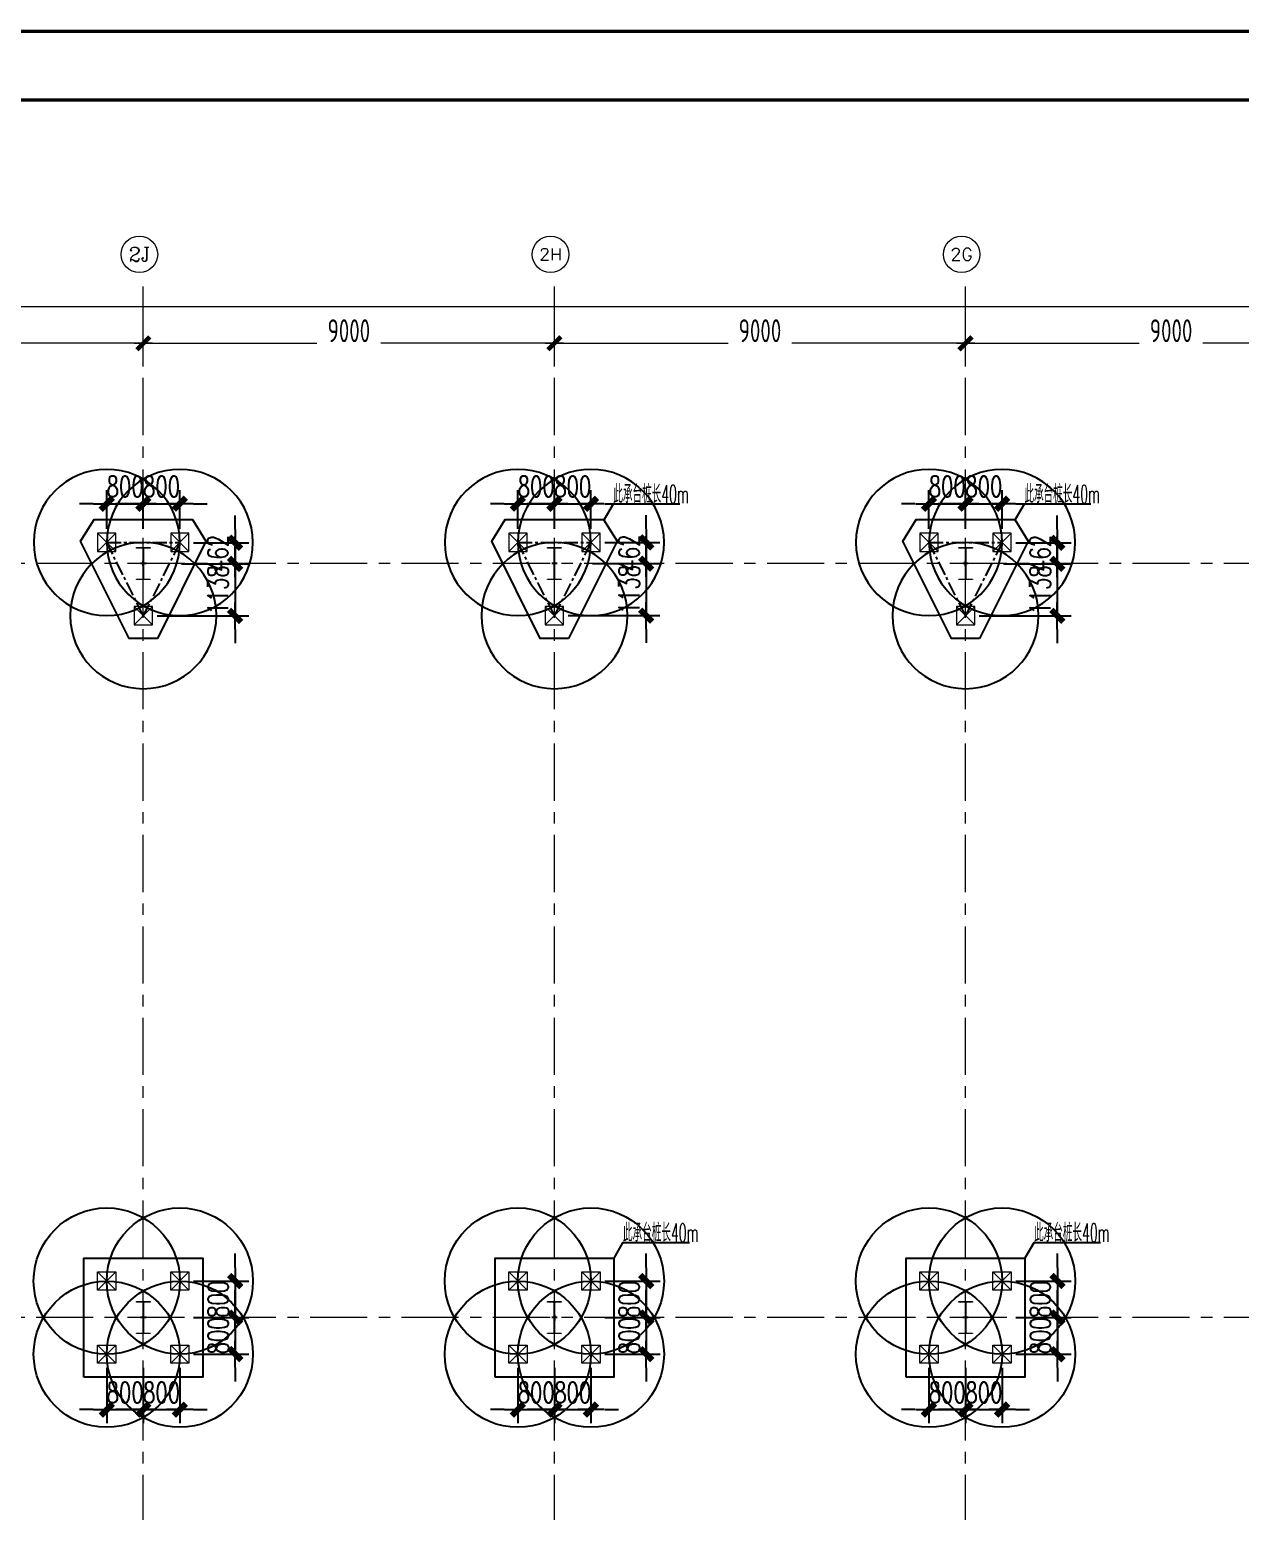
# Model space of a CAD drawing. Extents: x -1201378 to 2367219, y -619313 to 244905.
# Drawn here: x -758247 to -731741, y -2338 to 30085 of the extents above; entities that cross this region are included whole.
import ezdxf
from ezdxf.enums import TextEntityAlignment as Align

# ---------------------------------------------------------------- set-up
doc = ezdxf.new("R2010")
doc.units = 0
doc.header["$LTSCALE"] = 1000
doc.linetypes.add('CENTER', pattern=[2, 1.25, -0.25, 0.25, -0.25])
doc.layers.get('0').update_dxf_attribs({"linetype": 'CONTINUOUS'})
doc.layers.get('Defpoints').update_dxf_attribs({"linetype": 'CONTINUOUS'})
for name, color, linetype in [('0-cxFrame', 155, 'CONTINUOUS'), ('S-BG', 131, 'CONTINUOUS'), ('S-DIMZ', 115, 'CONTINUOUS'), ('S-DOTE1', 140, 'CENTER'), ('S-HATCH1-W', 252, 'CONTINUOUS')]:
    doc.layers.add(name, color=color, linetype=linetype)
for name, color, linetype, lineweight in [('0-cxText', 131, 'CONTINUOUS', 25), ('S-axis', 111, 'CONTINUOUS', 0), ('S-col', 2, 'CONTINUOUS', 0), ('S-dote', 5, 'CENTER', 0), ('S-zhuang', 1, 'CONTINUOUS', 0)]:
    doc.layers.add(name, color=color, linetype=linetype, lineweight=lineweight)
doc.styles.add('_TCH_AXIS', font='COMPLEX', dxfattribs={"bigfont": 'GBCBIG'})
doc.styles.add('cx_tuming', font='simhei.ttf')
doc.styles.add('cx_tuqian1', font='')
doc.styles.add('SS1', font='tj-romans1.shx', dxfattribs={"width": 0.7, "bigfont": 'tj-hztxt1.shx'})
doc.styles.add('TSSD_Dimension', font='tssdeng.shx', dxfattribs={"width": 0.7, "bigfont": 'hztxt.shx'})
doc.styles.add('黑体', font='simhei.ttf', dxfattribs={"width": 0.8})
doc.styles.get('cx_tuqian1').set_extended_font_data('SimSun')
doc.dimstyles.new('S-150-ARCHI', dxfattribs={"dimscale": 150, "dimtxt": 3, "dimasz": 2, "dimexe": 2, "dimexo": 2, "dimgap": 1, "dimtad": 1, "dimdec": 0, "dimzin": 0, "dimdsep": 46, "dimtxsty": 'SS1', "dimblk1": 'TT', "dimblk2": 'TT', "dimsah": 1, "dimcen": 1, "dimclrd": 256, "dimclre": 256, "dimclrt": 256, "dimadec": 0, "dimazin": 0, "dimtfac": 1, "dimtdec": 0, "dimtix": 1, "dimtmove": 2, "dimatfit": 0, "dimldrblk": 'TT', "dimfxl": 2, "dimtolj": 1, "dimtzin": 0, "dimarcsym": 0})
doc.dimstyles.new('TSSD_200_200', dxfattribs={"dimtxt": 500, "dimasz": 200, "dimexe": 200, "dimexo": 500, "dimgap": 200, "dimtad": 1, "dimdec": 0, "dimzin": 0, "dimdsep": 46, "dimtxsty": 'TSSD_Dimension', "dimblk": 'ARCHTICK', "dimcen": 0, "dimdle": 200, "dimclrt": 7, "dimadec": 0, "dimazin": 0, "dimtfac": 1, "dimtdec": 0, "dimtix": 1, "dimtmove": 2, "dimatfit": 3, "dimfxl": 1, "dimtolj": 1, "dimtzin": 0, "dimarcsym": 0})

# ---------------------------------------------------------------- blocks, each defined once
blk = doc.blocks.new('_ArchTick')
at = {"color": 0, "linetype": 'ByBlock', "const_width": 0.5}
blk.add_lwpolyline([(-0.71, -0.71), (0.71, 0.71)], dxfattribs=at)
blk = doc.blocks.new('*D102')
at = {"layer": 'Defpoints', "color": 0, "transparency": 16777216}
for p in [(-155758, -176778), (-164758, -177738), (-155758, -177738)]:
    blk.add_point(p, dxfattribs=at)
at = {"layer": 'S-axis', "color": 0, "lineweight": -2, "transparency": 16777216}
for p, q in [((-164758, -177238), (-164758, -176578)), ((-155758, -177238), (-155758, -176578)), ((-164958, -176778), (-160957, -176778)), ((-155558, -176778), (-159560, -176778))]:
    blk.add_line(p, q, dxfattribs=at)
at = {"layer": 'S-axis', "color": 0, "lineweight": -2, "transparency": 16777216, "xscale": 200, "yscale": 200, "zscale": 200, "rotation": 180}
blk.add_blockref('_ArchTick', (-164758, -176778), dxfattribs=at)
at = {"layer": 'S-axis', "color": 0, "lineweight": -2, "transparency": 16777216, "xscale": 200, "yscale": 200, "zscale": 200}
blk.add_blockref('_ArchTick', (-155758, -176778), dxfattribs=at)
at = {"layer": 'S-axis', "color": 7, "transparency": 16777216, "insert": (-160258, -176503), "char_height": 500, "attachment_point": 5, "style": 'TSSD_Dimension'}
blk.add_mtext('\\A1;9000', dxfattribs=at)
blk = doc.blocks.new('*D103')
at = {"layer": 'Defpoints', "color": 0, "transparency": 16777216}
for p in [(-146758, -176778), (-155758, -177738), (-146758, -177738)]:
    blk.add_point(p, dxfattribs=at)
at = {"layer": 'S-axis', "color": 0, "lineweight": -2, "transparency": 16777216}
for p, q in [((-155758, -177238), (-155758, -176578)), ((-146758, -177238), (-146758, -176578)), ((-155958, -176778), (-151957, -176778)), ((-146558, -176778), (-150560, -176778))]:
    blk.add_line(p, q, dxfattribs=at)
at = {"layer": 'S-axis', "color": 0, "lineweight": -2, "transparency": 16777216, "xscale": 200, "yscale": 200, "zscale": 200, "rotation": 180}
blk.add_blockref('_ArchTick', (-155758, -176778), dxfattribs=at)
at = {"layer": 'S-axis', "color": 0, "lineweight": -2, "transparency": 16777216, "xscale": 200, "yscale": 200, "zscale": 200}
blk.add_blockref('_ArchTick', (-146758, -176778), dxfattribs=at)
at = {"layer": 'S-axis', "color": 7, "transparency": 16777216, "insert": (-151258, -176503), "char_height": 500, "attachment_point": 5, "style": 'TSSD_Dimension'}
blk.add_mtext('\\A1;9000', dxfattribs=at)
blk = doc.blocks.new('*D104')
at = {"layer": 'Defpoints', "color": 0, "transparency": 16777216}
for p in [(-137758, -176778), (-146758, -177738), (-137758, -177738)]:
    blk.add_point(p, dxfattribs=at)
at = {"layer": 'S-axis', "color": 0, "lineweight": -2, "transparency": 16777216}
for p, q in [((-146758, -177238), (-146758, -176578)), ((-137758, -177238), (-137758, -176578)), ((-146958, -176778), (-142957, -176778)), ((-137558, -176778), (-141560, -176778))]:
    blk.add_line(p, q, dxfattribs=at)
at = {"layer": 'S-axis', "color": 0, "lineweight": -2, "transparency": 16777216, "xscale": 200, "yscale": 200, "zscale": 200, "rotation": 180}
blk.add_blockref('_ArchTick', (-146758, -176778), dxfattribs=at)
at = {"layer": 'S-axis', "color": 0, "lineweight": -2, "transparency": 16777216, "xscale": 200, "yscale": 200, "zscale": 200}
blk.add_blockref('_ArchTick', (-137758, -176778), dxfattribs=at)
at = {"layer": 'S-axis', "color": 7, "transparency": 16777216, "insert": (-142258, -176503), "char_height": 500, "attachment_point": 5, "style": 'TSSD_Dimension'}
blk.add_mtext('\\A1;9000', dxfattribs=at)
blk = doc.blocks.new('*D105')
at = {"layer": 'Defpoints', "color": 0, "transparency": 16777216}
for p in [(-128758, -176778), (-137758, -177738), (-128758, -177738)]:
    blk.add_point(p, dxfattribs=at)
at = {"layer": 'S-axis', "color": 0, "lineweight": -2, "transparency": 16777216}
for p, q in [((-137758, -177238), (-137758, -176578)), ((-128758, -177238), (-128758, -176578)), ((-137958, -176778), (-133957, -176778)), ((-128558, -176778), (-132560, -176778))]:
    blk.add_line(p, q, dxfattribs=at)
at = {"layer": 'S-axis', "color": 0, "lineweight": -2, "transparency": 16777216, "xscale": 200, "yscale": 200, "zscale": 200, "rotation": 180}
blk.add_blockref('_ArchTick', (-137758, -176778), dxfattribs=at)
at = {"layer": 'S-axis', "color": 0, "lineweight": -2, "transparency": 16777216, "xscale": 200, "yscale": 200, "zscale": 200}
blk.add_blockref('_ArchTick', (-128758, -176778), dxfattribs=at)
at = {"layer": 'S-axis', "color": 7, "transparency": 16777216, "insert": (-133258, -176503), "char_height": 500, "attachment_point": 5, "style": 'TSSD_Dimension'}
blk.add_mtext('\\A1;9000', dxfattribs=at)
blk = doc.blocks.new('*D112')
at = {"layer": 'Defpoints', "color": 0, "transparency": 16777216}
for p in [(-82958, -175978), (-240958, -177638), (-82958, -177638)]:
    blk.add_point(p, dxfattribs=at)
at = {"layer": 'S-axis', "color": 0, "lineweight": -2, "transparency": 16777216}
for p, q in [((-241158, -175978), (-162899, -175978)), ((-240958, -177138), (-240958, -175778)), ((-82758, -175978), (-161018, -175978)), ((-82958, -177138), (-82958, -175778))]:
    blk.add_line(p, q, dxfattribs=at)
at = {"layer": 'S-axis', "color": 0, "lineweight": -2, "transparency": 16777216, "xscale": 200, "yscale": 200, "zscale": 200, "rotation": 180}
blk.add_blockref('_ArchTick', (-240958, -175978), dxfattribs=at)
at = {"layer": 'S-axis', "color": 0, "lineweight": -2, "transparency": 16777216, "xscale": 200, "yscale": 200, "zscale": 200}
blk.add_blockref('_ArchTick', (-82958, -175978), dxfattribs=at)
at = {"layer": 'S-axis', "color": 7, "transparency": 16777216, "insert": (-161958, -175703), "char_height": 500, "attachment_point": 5, "style": 'TSSD_Dimension'}
blk.add_mtext('\\A1;158000', dxfattribs=at)
blk = doc.blocks.new('nt66')
at = {"layer": 'S-col'}
blk.add_lwpolyline([(-195790, 766820), (-195490, 766820), (-195490, 766808), (-195636, 766808), (-195636, 766132), (-195490, 766132), (-195490, 766120), (-195790, 766120), (-195790, 766132), (-195644, 766132), (-195644, 766808), (-195790, 766808)], close=True, dxfattribs=at)
blk = doc.blocks.new('33333')
for p in [(-5214, -43900), (3786, -43900), (12786, -43900), (-5214, -60400), (3786, -60400), (12786, -60400)]:
    blk.add_blockref('nt66', p)
blk = doc.blocks.new('S-ZHUANG-400')
at = {"layer": 'S-zhuang'}
for p, q in [((200, -200), (-200, 200)), ((-200, -200), (200, 200))]:
    blk.add_line(p, q, dxfattribs=at)
blk.add_lwpolyline([(-200, 200), (200, 200), (200, -200), (-200, -200)], close=True, dxfattribs=at)
blk = doc.blocks.new('CT4')
at = {"layer": 'Defpoints'}
for centre in [(-100831, -168442), (-99231, -168442), (-100831, -170042), (-99231, -170042)]:
    blk.add_circle(centre, 1600, dxfattribs=at)
at = {"layer": 'S-DOTE1', "ltscale": 0.25}
for p, q in [((-99971, -169242), (-100091, -169242)), ((-100031, -169182), (-100031, -169302))]:
    blk.add_line(p, q, dxfattribs=at)
at = {"layer": 'S-HATCH1-W'}
blk.add_lwpolyline([(-101331, -170542), (-101331, -167942), (-98731, -167942), (-98731, -170542)], close=True, dxfattribs=at)
at = {"layer": 'S-zhuang', "rotation": 90.00000000000001}
for p in [(-100831, -168442), (-99231, -168442), (-100831, -170042), (-99231, -170042)]:
    blk.add_blockref('S-ZHUANG-400', p, dxfattribs=at)
blk = doc.blocks.new('CT3')
at = {"layer": 'Defpoints'}
for centre in [(-101758, -256416), (-102558, -258016), (-100958, -258016)]:
    blk.add_circle(centre, 1600, dxfattribs=at)
at = {"layer": 'S-DOTE1', "ltscale": 0.25}
for p, q in [((-101698, -257554), (-101818, -257554)), ((-101758, -257494), (-101758, -257614))]:
    blk.add_line(p, q, dxfattribs=at)
at = {"layer": 'S-DOTE1', "linetype": 'CENTER', "ltscale": 0.25}
blk.add_lwpolyline([(-100958, -258016), (-101758, -256416), (-102558, -258016)], close=True, dxfattribs=at)
at = {"layer": 'S-HATCH1-W'}
blk.add_lwpolyline([(-101449, -255916), (-102067, -255916), (-103130, -258042), (-102837, -258516), (-100680, -258516), (-100387, -258042)], close=True, dxfattribs=at)
at = {"layer": 'S-zhuang', "rotation": 90.00000000000001}
for p in [(-101758, -256416), (-102558, -258016), (-100958, -258016)]:
    blk.add_blockref('S-ZHUANG-400', p, dxfattribs=at)
blk = doc.blocks.new('TK22.A0 L(Dragon)')
at = {"layer": '0-cxFrame', "color": 7, "const_width": 0.5}
blk.add_lwpolyline([(0, 0), (-1486, 0), (-1486, 841), (0, 841)], close=True, dxfattribs=at)
at = {"layer": '0-cxFrame', "const_width": 0.5}
blk.add_lwpolyline([(-80, 10), (-1466, 10), (-1466, 831), (-80, 831)], close=True, dxfattribs=at)
at = {"style": '黑体', "flags": 4}
blk.add_attdef('图幅', text='', height=3.3, dxfattribs=at).set_placement((-40, 3), align=Align.RIGHT)
at = {"layer": '0-cxText', "flags": 4}
for tag, height, style, p in [('建设单位', 3.5, 'cx_tuming', (-45, 240)), ('项目名称', 3.5, 'cx_tuming', (-45, 210)), ('子项名称', 3.5, 'cx_tuming', (-45, 180)), ('工程编号', 3.3, 'cx_tuqian1', (-35, 165)), ('图名1', 3.5, 'cx_tuming', (-45, 87)), ('图名2', 3.5, 'cx_tuming', (-45, 79)), ('图名3', 3.5, 'cx_tuming', (-45, 71)), ('出图日期', 3.3, 'cx_tuqian1', (-39, 60)), ('专业', 3.3, 'cx_tuqian1', (-55, 52)), ('图号', 3.3, 'cx_tuqian1', (-55, 44)), ('版次', 3.3, 'cx_tuqian1', (-20, 44))]:
    blk.add_attdef(tag, text='', height=height, dxfattribs=dict(at, style=style)).set_placement(p, align=Align.MIDDLE)
at = {"layer": 'Defpoints', "color": 6, "flags": 4}
for tag, height, style, p in [('tufu', 3.3, '黑体', (-12, 12)), ('dwfname', 4, 'cx_tuqian1', (-80, 3))]:
    blk.add_attdef(tag, text='', height=height, dxfattribs=dict(at, style=style)).set_placement(p, align=Align.RIGHT)
blk = doc.blocks.new('TT')
blk.add_line((-0.97, 0), (0.97, 0))
at = {"const_width": 0.45}
blk.add_lwpolyline([(-0.44, -0.44), (0.44, 0.44)], dxfattribs=at)
blk = doc.blocks.new('*D217')
at = {"layer": 'Defpoints', "color": 0, "transparency": 16777216}
for p in [(-756558, 1102), (-755758, 1102), (-755758, -111)]:
    blk.add_point(p, dxfattribs=at)
at = {"layer": 'S-DIMZ', "lineweight": -2, "transparency": 16777216}
for p, q in [((-756558, 802), (-756558, -411)), ((-755758, 802), (-755758, -411)), ((-756858, -111), (-757158, -111)), ((-756558, -111), (-755758, -111)), ((-755458, -111), (-755158, -111))]:
    blk.add_line(p, q, dxfattribs=at)
at = {"layer": 'S-DIMZ', "lineweight": -2, "transparency": 16777216, "xscale": 300, "yscale": 300, "zscale": 300}
blk.add_blockref('TT', (-756558, -111), dxfattribs=at)
at = {"layer": 'S-DIMZ', "lineweight": -2, "transparency": 16777216, "xscale": 300, "yscale": 300, "zscale": 300, "rotation": 180}
blk.add_blockref('TT', (-755758, -111), dxfattribs=at)
at = {"layer": 'S-DIMZ', "transparency": 16777216, "insert": (-756158, 264), "char_height": 450, "attachment_point": 5, "style": 'SS1'}
blk.add_mtext('\\A1;800', dxfattribs=at)
blk = doc.blocks.new('*D218')
at = {"layer": 'Defpoints', "color": 0, "transparency": 16777216}
for p in [(-755758, 1102), (-754958, 1102), (-754958, -111)]:
    blk.add_point(p, dxfattribs=at)
at = {"layer": 'S-DIMZ', "lineweight": -2, "transparency": 16777216}
for p, q in [((-755758, 802), (-755758, -411)), ((-754958, 802), (-754958, -411)), ((-756058, -111), (-756358, -111)), ((-755758, -111), (-754958, -111)), ((-754658, -111), (-754358, -111))]:
    blk.add_line(p, q, dxfattribs=at)
at = {"layer": 'S-DIMZ', "lineweight": -2, "transparency": 16777216, "xscale": 300, "yscale": 300, "zscale": 300}
blk.add_blockref('TT', (-755758, -111), dxfattribs=at)
at = {"layer": 'S-DIMZ', "lineweight": -2, "transparency": 16777216, "xscale": 300, "yscale": 300, "zscale": 300, "rotation": 180}
blk.add_blockref('TT', (-754958, -111), dxfattribs=at)
at = {"layer": 'S-DIMZ', "transparency": 16777216, "insert": (-755358, 264), "char_height": 450, "attachment_point": 5, "style": 'SS1'}
blk.add_mtext('\\A1;800', dxfattribs=at)
blk = doc.blocks.new('*D219')
at = {"layer": 'Defpoints', "color": 0, "transparency": 16777216}
for p in [(-754958, 2702), (-754958, 1902), (-753746, 1902)]:
    blk.add_point(p, dxfattribs=at)
at = {"layer": 'S-DIMZ', "lineweight": -2, "transparency": 16777216}
for p, q in [((-753746, 3002), (-753746, 3302)), ((-754658, 2702), (-753446, 2702)), ((-753746, 2702), (-753746, 1902)), ((-754658, 1902), (-753446, 1902)), ((-753746, 1602), (-753746, 1302))]:
    blk.add_line(p, q, dxfattribs=at)
at = {"layer": 'S-DIMZ', "lineweight": -2, "transparency": 16777216, "xscale": 300, "yscale": 300, "zscale": 300}
for p, rotation in [((-753746, 2702), 270), ((-753746, 1902), 90)]:
    blk.add_blockref('TT', p, dxfattribs=dict(at, rotation=rotation))
at = {"layer": 'S-DIMZ', "transparency": 16777216, "insert": (-754121, 2302), "char_height": 450, "attachment_point": 5, "rotation": 90, "style": 'SS1'}
blk.add_mtext('\\A1;800', dxfattribs=at)
blk = doc.blocks.new('*D220')
at = {"layer": 'Defpoints', "color": 0, "transparency": 16777216}
for p in [(-754958, 1902), (-754958, 1102), (-753746, 1102)]:
    blk.add_point(p, dxfattribs=at)
at = {"layer": 'S-DIMZ', "lineweight": -2, "transparency": 16777216}
for p, q in [((-753746, 2202), (-753746, 2502)), ((-754658, 1902), (-753446, 1902)), ((-753746, 1902), (-753746, 1102)), ((-754658, 1102), (-753446, 1102)), ((-753746, 802), (-753746, 502))]:
    blk.add_line(p, q, dxfattribs=at)
at = {"layer": 'S-DIMZ', "lineweight": -2, "transparency": 16777216, "xscale": 300, "yscale": 300, "zscale": 300}
for p, rotation in [((-753746, 1902), 270), ((-753746, 1102), 90)]:
    blk.add_blockref('TT', p, dxfattribs=dict(at, rotation=rotation))
at = {"layer": 'S-DIMZ', "transparency": 16777216, "insert": (-754121, 1502), "char_height": 450, "attachment_point": 5, "rotation": 90, "style": 'SS1'}
blk.add_mtext('\\A1;800', dxfattribs=at)
blk = doc.blocks.new('*D236')
at = {"layer": 'Defpoints', "color": 0, "transparency": 16777216}
for p in [(-755758, 19711), (-756558, 18864), (-755758, 18864)]:
    blk.add_point(p, dxfattribs=at)
at = {"layer": 'S-DIMZ', "lineweight": -2, "transparency": 16777216}
for p, q in [((-756558, 19164), (-756558, 20011)), ((-755758, 19164), (-755758, 20011)), ((-756858, 19711), (-757158, 19711)), ((-756558, 19711), (-755758, 19711)), ((-755458, 19711), (-755158, 19711))]:
    blk.add_line(p, q, dxfattribs=at)
at = {"layer": 'S-DIMZ', "lineweight": -2, "transparency": 16777216, "xscale": 300, "yscale": 300, "zscale": 300}
blk.add_blockref('TT', (-756558, 19711), dxfattribs=at)
at = {"layer": 'S-DIMZ', "lineweight": -2, "transparency": 16777216, "xscale": 300, "yscale": 300, "zscale": 300, "rotation": 180}
blk.add_blockref('TT', (-755758, 19711), dxfattribs=at)
at = {"layer": 'S-DIMZ', "transparency": 16777216, "insert": (-756158, 20086), "char_height": 450, "attachment_point": 5, "style": 'SS1'}
blk.add_mtext('\\A1;800', dxfattribs=at)
blk = doc.blocks.new('*D233')
at = {"layer": 'Defpoints', "color": 0, "transparency": 16777216}
for p in [(-754958, 19711), (-755758, 18864), (-754958, 18864)]:
    blk.add_point(p, dxfattribs=at)
at = {"layer": 'S-DIMZ', "lineweight": -2, "transparency": 16777216}
for p, q in [((-755758, 19164), (-755758, 20011)), ((-754958, 19164), (-754958, 20011)), ((-756058, 19711), (-756358, 19711)), ((-755758, 19711), (-754958, 19711)), ((-754658, 19711), (-754358, 19711))]:
    blk.add_line(p, q, dxfattribs=at)
at = {"layer": 'S-DIMZ', "lineweight": -2, "transparency": 16777216, "xscale": 300, "yscale": 300, "zscale": 300}
blk.add_blockref('TT', (-755758, 19711), dxfattribs=at)
at = {"layer": 'S-DIMZ', "lineweight": -2, "transparency": 16777216, "xscale": 300, "yscale": 300, "zscale": 300, "rotation": 180}
blk.add_blockref('TT', (-754958, 19711), dxfattribs=at)
at = {"layer": 'S-DIMZ', "transparency": 16777216, "insert": (-755358, 20086), "char_height": 450, "attachment_point": 5, "style": 'SS1'}
blk.add_mtext('\\A1;800', dxfattribs=at)
blk = doc.blocks.new('*D237')
at = {"layer": 'Defpoints', "color": 0, "transparency": 16777216}
for p in [(-747558, 1102), (-746758, 1102), (-746758, -111)]:
    blk.add_point(p, dxfattribs=at)
at = {"layer": 'S-DIMZ', "lineweight": -2, "transparency": 16777216}
for p, q in [((-747558, 802), (-747558, -411)), ((-746758, 802), (-746758, -411)), ((-747858, -111), (-748158, -111)), ((-747558, -111), (-746758, -111)), ((-746458, -111), (-746158, -111))]:
    blk.add_line(p, q, dxfattribs=at)
at = {"layer": 'S-DIMZ', "lineweight": -2, "transparency": 16777216, "xscale": 300, "yscale": 300, "zscale": 300}
blk.add_blockref('TT', (-747558, -111), dxfattribs=at)
at = {"layer": 'S-DIMZ', "lineweight": -2, "transparency": 16777216, "xscale": 300, "yscale": 300, "zscale": 300, "rotation": 180}
blk.add_blockref('TT', (-746758, -111), dxfattribs=at)
at = {"layer": 'S-DIMZ', "transparency": 16777216, "insert": (-747158, 264), "char_height": 450, "attachment_point": 5, "style": 'SS1'}
blk.add_mtext('\\A1;800', dxfattribs=at)
blk = doc.blocks.new('*D238')
at = {"layer": 'Defpoints', "color": 0, "transparency": 16777216}
for p in [(-746758, 1102), (-745958, 1102), (-745958, -111)]:
    blk.add_point(p, dxfattribs=at)
at = {"layer": 'S-DIMZ', "lineweight": -2, "transparency": 16777216}
for p, q in [((-746758, 802), (-746758, -411)), ((-745958, 802), (-745958, -411)), ((-747058, -111), (-747358, -111)), ((-746758, -111), (-745958, -111)), ((-745658, -111), (-745358, -111))]:
    blk.add_line(p, q, dxfattribs=at)
at = {"layer": 'S-DIMZ', "lineweight": -2, "transparency": 16777216, "xscale": 300, "yscale": 300, "zscale": 300}
blk.add_blockref('TT', (-746758, -111), dxfattribs=at)
at = {"layer": 'S-DIMZ', "lineweight": -2, "transparency": 16777216, "xscale": 300, "yscale": 300, "zscale": 300, "rotation": 180}
blk.add_blockref('TT', (-745958, -111), dxfattribs=at)
at = {"layer": 'S-DIMZ', "transparency": 16777216, "insert": (-746358, 264), "char_height": 450, "attachment_point": 5, "style": 'SS1'}
blk.add_mtext('\\A1;800', dxfattribs=at)
blk = doc.blocks.new('*D239')
at = {"layer": 'Defpoints', "color": 0, "transparency": 16777216}
for p in [(-745958, 2702), (-745958, 1902), (-744746, 1902)]:
    blk.add_point(p, dxfattribs=at)
at = {"layer": 'S-DIMZ', "lineweight": -2, "transparency": 16777216}
for p, q in [((-744746, 3002), (-744746, 3302)), ((-745658, 2702), (-744446, 2702)), ((-744746, 2702), (-744746, 1902)), ((-745658, 1902), (-744446, 1902)), ((-744746, 1602), (-744746, 1302))]:
    blk.add_line(p, q, dxfattribs=at)
at = {"layer": 'S-DIMZ', "lineweight": -2, "transparency": 16777216, "xscale": 300, "yscale": 300, "zscale": 300}
for p, rotation in [((-744746, 2702), 270), ((-744746, 1902), 90)]:
    blk.add_blockref('TT', p, dxfattribs=dict(at, rotation=rotation))
at = {"layer": 'S-DIMZ', "transparency": 16777216, "insert": (-745121, 2302), "char_height": 450, "attachment_point": 5, "rotation": 90, "style": 'SS1'}
blk.add_mtext('\\A1;800', dxfattribs=at)
blk = doc.blocks.new('*D240')
at = {"layer": 'Defpoints', "color": 0, "transparency": 16777216}
for p in [(-745958, 1902), (-745958, 1102), (-744746, 1102)]:
    blk.add_point(p, dxfattribs=at)
at = {"layer": 'S-DIMZ', "lineweight": -2, "transparency": 16777216}
for p, q in [((-744746, 2202), (-744746, 2502)), ((-745658, 1902), (-744446, 1902)), ((-744746, 1902), (-744746, 1102)), ((-745658, 1102), (-744446, 1102)), ((-744746, 802), (-744746, 502))]:
    blk.add_line(p, q, dxfattribs=at)
at = {"layer": 'S-DIMZ', "lineweight": -2, "transparency": 16777216, "xscale": 300, "yscale": 300, "zscale": 300}
for p, rotation in [((-744746, 1902), 270), ((-744746, 1102), 90)]:
    blk.add_blockref('TT', p, dxfattribs=dict(at, rotation=rotation))
at = {"layer": 'S-DIMZ', "transparency": 16777216, "insert": (-745121, 1502), "char_height": 450, "attachment_point": 5, "rotation": 90, "style": 'SS1'}
blk.add_mtext('\\A1;800', dxfattribs=at)
blk = doc.blocks.new('*D256')
at = {"layer": 'Defpoints', "color": 0, "transparency": 16777216}
for p in [(-746758, 19711), (-747558, 18864), (-746758, 18864)]:
    blk.add_point(p, dxfattribs=at)
at = {"layer": 'S-DIMZ', "lineweight": -2, "transparency": 16777216}
for p, q in [((-747558, 19164), (-747558, 20011)), ((-746758, 19164), (-746758, 20011)), ((-747858, 19711), (-748158, 19711)), ((-747558, 19711), (-746758, 19711)), ((-746458, 19711), (-746158, 19711))]:
    blk.add_line(p, q, dxfattribs=at)
at = {"layer": 'S-DIMZ', "lineweight": -2, "transparency": 16777216, "xscale": 300, "yscale": 300, "zscale": 300}
blk.add_blockref('TT', (-747558, 19711), dxfattribs=at)
at = {"layer": 'S-DIMZ', "lineweight": -2, "transparency": 16777216, "xscale": 300, "yscale": 300, "zscale": 300, "rotation": 180}
blk.add_blockref('TT', (-746758, 19711), dxfattribs=at)
at = {"layer": 'S-DIMZ', "transparency": 16777216, "insert": (-747158, 20086), "char_height": 450, "attachment_point": 5, "style": 'SS1'}
blk.add_mtext('\\A1;800', dxfattribs=at)
blk = doc.blocks.new('*D253')
at = {"layer": 'Defpoints', "color": 0, "transparency": 16777216}
for p in [(-745958, 19711), (-746758, 18864), (-745958, 18864)]:
    blk.add_point(p, dxfattribs=at)
at = {"layer": 'S-DIMZ', "lineweight": -2, "transparency": 16777216}
for p, q in [((-746758, 19164), (-746758, 20011)), ((-745958, 19164), (-745958, 20011)), ((-747058, 19711), (-747358, 19711)), ((-746758, 19711), (-745958, 19711)), ((-745658, 19711), (-745358, 19711))]:
    blk.add_line(p, q, dxfattribs=at)
at = {"layer": 'S-DIMZ', "lineweight": -2, "transparency": 16777216, "xscale": 300, "yscale": 300, "zscale": 300}
blk.add_blockref('TT', (-746758, 19711), dxfattribs=at)
at = {"layer": 'S-DIMZ', "lineweight": -2, "transparency": 16777216, "xscale": 300, "yscale": 300, "zscale": 300, "rotation": 180}
blk.add_blockref('TT', (-745958, 19711), dxfattribs=at)
at = {"layer": 'S-DIMZ', "transparency": 16777216, "insert": (-746358, 20086), "char_height": 450, "attachment_point": 5, "style": 'SS1'}
blk.add_mtext('\\A1;800', dxfattribs=at)
blk = doc.blocks.new('*D257')
at = {"layer": 'Defpoints', "color": 0, "transparency": 16777216}
for p in [(-738558, 1102), (-737758, 1102), (-737758, -111)]:
    blk.add_point(p, dxfattribs=at)
at = {"layer": 'S-DIMZ', "lineweight": -2, "transparency": 16777216}
for p, q in [((-738558, 802), (-738558, -411)), ((-737758, 802), (-737758, -411)), ((-738858, -111), (-739158, -111)), ((-738558, -111), (-737758, -111)), ((-737458, -111), (-737158, -111))]:
    blk.add_line(p, q, dxfattribs=at)
at = {"layer": 'S-DIMZ', "lineweight": -2, "transparency": 16777216, "xscale": 300, "yscale": 300, "zscale": 300}
blk.add_blockref('TT', (-738558, -111), dxfattribs=at)
at = {"layer": 'S-DIMZ', "lineweight": -2, "transparency": 16777216, "xscale": 300, "yscale": 300, "zscale": 300, "rotation": 180}
blk.add_blockref('TT', (-737758, -111), dxfattribs=at)
at = {"layer": 'S-DIMZ', "transparency": 16777216, "insert": (-738158, 264), "char_height": 450, "attachment_point": 5, "style": 'SS1'}
blk.add_mtext('\\A1;800', dxfattribs=at)
blk = doc.blocks.new('*D258')
at = {"layer": 'Defpoints', "color": 0, "transparency": 16777216}
for p in [(-737758, 1102), (-736958, 1102), (-736958, -111)]:
    blk.add_point(p, dxfattribs=at)
at = {"layer": 'S-DIMZ', "lineweight": -2, "transparency": 16777216}
for p, q in [((-737758, 802), (-737758, -411)), ((-736958, 802), (-736958, -411)), ((-738058, -111), (-738358, -111)), ((-737758, -111), (-736958, -111)), ((-736658, -111), (-736358, -111))]:
    blk.add_line(p, q, dxfattribs=at)
at = {"layer": 'S-DIMZ', "lineweight": -2, "transparency": 16777216, "xscale": 300, "yscale": 300, "zscale": 300}
blk.add_blockref('TT', (-737758, -111), dxfattribs=at)
at = {"layer": 'S-DIMZ', "lineweight": -2, "transparency": 16777216, "xscale": 300, "yscale": 300, "zscale": 300, "rotation": 180}
blk.add_blockref('TT', (-736958, -111), dxfattribs=at)
at = {"layer": 'S-DIMZ', "transparency": 16777216, "insert": (-737358, 264), "char_height": 450, "attachment_point": 5, "style": 'SS1'}
blk.add_mtext('\\A1;800', dxfattribs=at)
blk = doc.blocks.new('*D259')
at = {"layer": 'Defpoints', "color": 0, "transparency": 16777216}
for p in [(-736958, 2702), (-736958, 1902), (-735746, 1902)]:
    blk.add_point(p, dxfattribs=at)
at = {"layer": 'S-DIMZ', "lineweight": -2, "transparency": 16777216}
for p, q in [((-735746, 3002), (-735746, 3302)), ((-736658, 2702), (-735446, 2702)), ((-735746, 2702), (-735746, 1902)), ((-736658, 1902), (-735446, 1902)), ((-735746, 1602), (-735746, 1302))]:
    blk.add_line(p, q, dxfattribs=at)
at = {"layer": 'S-DIMZ', "lineweight": -2, "transparency": 16777216, "xscale": 300, "yscale": 300, "zscale": 300}
for p, rotation in [((-735746, 2702), 270), ((-735746, 1902), 90)]:
    blk.add_blockref('TT', p, dxfattribs=dict(at, rotation=rotation))
at = {"layer": 'S-DIMZ', "transparency": 16777216, "insert": (-736121, 2302), "char_height": 450, "attachment_point": 5, "rotation": 90, "style": 'SS1'}
blk.add_mtext('\\A1;800', dxfattribs=at)
blk = doc.blocks.new('*D260')
at = {"layer": 'Defpoints', "color": 0, "transparency": 16777216}
for p in [(-736958, 1902), (-736958, 1102), (-735746, 1102)]:
    blk.add_point(p, dxfattribs=at)
at = {"layer": 'S-DIMZ', "lineweight": -2, "transparency": 16777216}
for p, q in [((-735746, 2202), (-735746, 2502)), ((-736658, 1902), (-735446, 1902)), ((-735746, 1902), (-735746, 1102)), ((-736658, 1102), (-735446, 1102)), ((-735746, 802), (-735746, 502))]:
    blk.add_line(p, q, dxfattribs=at)
at = {"layer": 'S-DIMZ', "lineweight": -2, "transparency": 16777216, "xscale": 300, "yscale": 300, "zscale": 300}
for p, rotation in [((-735746, 1902), 270), ((-735746, 1102), 90)]:
    blk.add_blockref('TT', p, dxfattribs=dict(at, rotation=rotation))
at = {"layer": 'S-DIMZ', "transparency": 16777216, "insert": (-736121, 1502), "char_height": 450, "attachment_point": 5, "rotation": 90, "style": 'SS1'}
blk.add_mtext('\\A1;800', dxfattribs=at)
blk = doc.blocks.new('*D276')
at = {"layer": 'Defpoints', "color": 0, "transparency": 16777216}
for p in [(-737758, 19711), (-738558, 18864), (-737758, 18864)]:
    blk.add_point(p, dxfattribs=at)
at = {"layer": 'S-DIMZ', "lineweight": -2, "transparency": 16777216}
for p, q in [((-738558, 19164), (-738558, 20011)), ((-737758, 19164), (-737758, 20011)), ((-738858, 19711), (-739158, 19711)), ((-738558, 19711), (-737758, 19711)), ((-737458, 19711), (-737158, 19711))]:
    blk.add_line(p, q, dxfattribs=at)
at = {"layer": 'S-DIMZ', "lineweight": -2, "transparency": 16777216, "xscale": 300, "yscale": 300, "zscale": 300}
blk.add_blockref('TT', (-738558, 19711), dxfattribs=at)
at = {"layer": 'S-DIMZ', "lineweight": -2, "transparency": 16777216, "xscale": 300, "yscale": 300, "zscale": 300, "rotation": 180}
blk.add_blockref('TT', (-737758, 19711), dxfattribs=at)
at = {"layer": 'S-DIMZ', "transparency": 16777216, "insert": (-738158, 20086), "char_height": 450, "attachment_point": 5, "style": 'SS1'}
blk.add_mtext('\\A1;800', dxfattribs=at)
blk = doc.blocks.new('*D273')
at = {"layer": 'Defpoints', "color": 0, "transparency": 16777216}
for p in [(-736958, 19711), (-737758, 18864), (-736958, 18864)]:
    blk.add_point(p, dxfattribs=at)
at = {"layer": 'S-DIMZ', "lineweight": -2, "transparency": 16777216}
for p, q in [((-737758, 19164), (-737758, 20011)), ((-736958, 19164), (-736958, 20011)), ((-738058, 19711), (-738358, 19711)), ((-737758, 19711), (-736958, 19711)), ((-736658, 19711), (-736358, 19711))]:
    blk.add_line(p, q, dxfattribs=at)
at = {"layer": 'S-DIMZ', "lineweight": -2, "transparency": 16777216, "xscale": 300, "yscale": 300, "zscale": 300}
blk.add_blockref('TT', (-737758, 19711), dxfattribs=at)
at = {"layer": 'S-DIMZ', "lineweight": -2, "transparency": 16777216, "xscale": 300, "yscale": 300, "zscale": 300, "rotation": 180}
blk.add_blockref('TT', (-736958, 19711), dxfattribs=at)
at = {"layer": 'S-DIMZ', "transparency": 16777216, "insert": (-737358, 20086), "char_height": 450, "attachment_point": 5, "style": 'SS1'}
blk.add_mtext('\\A1;800', dxfattribs=at)
blk = doc.blocks.new('*D1232')
at = {"layer": 'Defpoints', "color": 0, "transparency": 16777216}
for p in [(-754958, 18857), (-755225, 18395), (-753749, 18395)]:
    blk.add_point(p, dxfattribs=at)
at = {"layer": 'S-DIMZ', "lineweight": -2, "transparency": 16777216}
for p, q in [((-753749, 19157), (-753749, 19457)), ((-754658, 18857), (-753449, 18857)), ((-753749, 18857), (-753749, 18395)), ((-754925, 18395), (-753449, 18395)), ((-753749, 18095), (-753749, 17795))]:
    blk.add_line(p, q, dxfattribs=at)
at = {"layer": 'S-DIMZ', "lineweight": -2, "transparency": 16777216, "xscale": 300, "yscale": 300, "zscale": 300}
for p, rotation in [((-753749, 18857), 270), ((-753749, 18395), 90)]:
    blk.add_blockref('TT', p, dxfattribs=dict(at, rotation=rotation))
at = {"layer": 'S-DIMZ', "transparency": 16777216, "insert": (-754124, 18626), "char_height": 450, "attachment_point": 5, "rotation": 90, "style": 'SS1'}
blk.add_mtext('\\A1;462', dxfattribs=at)
blk = doc.blocks.new('*D1233')
at = {"layer": 'Defpoints', "color": 0, "transparency": 16777216}
for p in [(-755225, 18395), (-755758, 17257), (-753749, 17257)]:
    blk.add_point(p, dxfattribs=at)
at = {"layer": 'S-DIMZ', "lineweight": -2, "transparency": 16777216}
for p, q in [((-753749, 18695), (-753749, 18995)), ((-754925, 18395), (-753449, 18395)), ((-753749, 18395), (-753749, 17257)), ((-755458, 17257), (-753449, 17257)), ((-753749, 16957), (-753749, 16657))]:
    blk.add_line(p, q, dxfattribs=at)
at = {"layer": 'S-DIMZ', "lineweight": -2, "transparency": 16777216, "xscale": 300, "yscale": 300, "zscale": 300}
for p, rotation in [((-753749, 18395), 270), ((-753749, 17257), 90)]:
    blk.add_blockref('TT', p, dxfattribs=dict(at, rotation=rotation))
at = {"layer": 'S-DIMZ', "transparency": 16777216, "insert": (-754124, 17826), "char_height": 450, "attachment_point": 5, "rotation": 90, "style": 'SS1'}
blk.add_mtext('\\A1;1138', dxfattribs=at)
blk = doc.blocks.new('*D1234')
at = {"layer": 'Defpoints', "color": 0, "transparency": 16777216}
for p in [(-745958, 18864), (-746225, 18402), (-744749, 18402)]:
    blk.add_point(p, dxfattribs=at)
at = {"layer": 'S-DIMZ', "lineweight": -2, "transparency": 16777216}
for p, q in [((-744749, 19164), (-744749, 19464)), ((-745658, 18864), (-744449, 18864)), ((-744749, 18864), (-744749, 18402)), ((-745925, 18402), (-744449, 18402)), ((-744749, 18102), (-744749, 17802))]:
    blk.add_line(p, q, dxfattribs=at)
at = {"layer": 'S-DIMZ', "lineweight": -2, "transparency": 16777216, "xscale": 300, "yscale": 300, "zscale": 300}
for p, rotation in [((-744749, 18864), 270), ((-744749, 18402), 90)]:
    blk.add_blockref('TT', p, dxfattribs=dict(at, rotation=rotation))
at = {"layer": 'S-DIMZ', "transparency": 16777216, "insert": (-745124, 18633), "char_height": 450, "attachment_point": 5, "rotation": 90, "style": 'SS1'}
blk.add_mtext('\\A1;462', dxfattribs=at)
blk = doc.blocks.new('*D1235')
at = {"layer": 'Defpoints', "color": 0, "transparency": 16777216}
for p in [(-746225, 18402), (-746758, 17264), (-744749, 17264)]:
    blk.add_point(p, dxfattribs=at)
at = {"layer": 'S-DIMZ', "lineweight": -2, "transparency": 16777216}
for p, q in [((-744749, 18702), (-744749, 19002)), ((-745925, 18402), (-744449, 18402)), ((-744749, 18402), (-744749, 17264)), ((-746458, 17264), (-744449, 17264)), ((-744749, 16964), (-744749, 16664))]:
    blk.add_line(p, q, dxfattribs=at)
at = {"layer": 'S-DIMZ', "lineweight": -2, "transparency": 16777216, "xscale": 300, "yscale": 300, "zscale": 300}
for p, rotation in [((-744749, 18402), 270), ((-744749, 17264), 90)]:
    blk.add_blockref('TT', p, dxfattribs=dict(at, rotation=rotation))
at = {"layer": 'S-DIMZ', "transparency": 16777216, "insert": (-745124, 17833), "char_height": 450, "attachment_point": 5, "rotation": 90, "style": 'SS1'}
blk.add_mtext('\\A1;1138', dxfattribs=at)
blk = doc.blocks.new('*D1236')
at = {"layer": 'Defpoints', "color": 0, "transparency": 16777216}
for p in [(-736958, 18857), (-737225, 18395), (-735749, 18395)]:
    blk.add_point(p, dxfattribs=at)
at = {"layer": 'S-DIMZ', "lineweight": -2, "transparency": 16777216}
for p, q in [((-735749, 19157), (-735749, 19457)), ((-736658, 18857), (-735449, 18857)), ((-735749, 18857), (-735749, 18395)), ((-736925, 18395), (-735449, 18395)), ((-735749, 18095), (-735749, 17795))]:
    blk.add_line(p, q, dxfattribs=at)
at = {"layer": 'S-DIMZ', "lineweight": -2, "transparency": 16777216, "xscale": 300, "yscale": 300, "zscale": 300}
for p, rotation in [((-735749, 18857), 270), ((-735749, 18395), 90)]:
    blk.add_blockref('TT', p, dxfattribs=dict(at, rotation=rotation))
at = {"layer": 'S-DIMZ', "transparency": 16777216, "insert": (-736124, 18626), "char_height": 450, "attachment_point": 5, "rotation": 90, "style": 'SS1'}
blk.add_mtext('\\A1;462', dxfattribs=at)
blk = doc.blocks.new('*D1237')
at = {"layer": 'Defpoints', "color": 0, "transparency": 16777216}
for p in [(-737225, 18395), (-737758, 17257), (-735749, 17257)]:
    blk.add_point(p, dxfattribs=at)
at = {"layer": 'S-DIMZ', "lineweight": -2, "transparency": 16777216}
for p, q in [((-735749, 18695), (-735749, 18995)), ((-736925, 18395), (-735449, 18395)), ((-735749, 18395), (-735749, 17257)), ((-737458, 17257), (-735449, 17257)), ((-735749, 16957), (-735749, 16657))]:
    blk.add_line(p, q, dxfattribs=at)
at = {"layer": 'S-DIMZ', "lineweight": -2, "transparency": 16777216, "xscale": 300, "yscale": 300, "zscale": 300}
for p, rotation in [((-735749, 18395), 270), ((-735749, 17257), 90)]:
    blk.add_blockref('TT', p, dxfattribs=dict(at, rotation=rotation))
at = {"layer": 'S-DIMZ', "transparency": 16777216, "insert": (-736124, 17826), "char_height": 450, "attachment_point": 5, "rotation": 90, "style": 'SS1'}
blk.add_mtext('\\A1;1138', dxfattribs=at)
blk = doc.blocks.new('2#轴网')
at = {"layer": 'S-axis'}
for centre in [(-155843.4, -174832), (-146843.4, -174832), (-137843.4, -174832)]:
    blk.add_circle(centre, 400, dxfattribs=at)
at = {"layer": 'S-dote'}
for p, q in [((-155758.5, -270787), (-155758.5, -175298.2)), ((-146758.5, -270787), (-146758.5, -175298.2)), ((-137758.5, -270787), (-137758.5, -175298.2)), ((-74854.3, -181598.2), (-251154.3, -181598.2)), ((-74854.3, -198098.2), (-251154.3, -198098.2))]:
    blk.add_line(p, q, dxfattribs=at)
at = {"layer": 'S-axis', "style": '_TCH_AXIS'}
for s, height, p, p2 in [('2J', 314.07, (-156075.2, -174989.1), (-155611.5, -174989.1)), ('2H', 260.31, (-147091.3, -174962.2), (-146595.5, -174962.2)), ('2G', 270.86, (-138088.4, -174967.5), (-137598.3, -174967.5))]:
    blk.add_text(s, height=height, dxfattribs=at).set_placement(p, p2, align=Align.FIT)
at = {"layer": 'S-axis'}
for base, p1, p2, picture, middle in [((-82958.5, -175978.2), (-240958.5, -177638.2), (-82958.5, -177638.2), '*D112', (-161958.5, -175703.2)), ((-155758.5, -176778.2), (-164758.5, -177738.2), (-155758.5, -177738.2), '*D102', (-160258.5, -176503.2)), ((-146758.5, -176778.2), (-155758.5, -177738.2), (-146758.5, -177738.2), '*D103', (-151258.5, -176503.2)), ((-137758.5, -176778.2), (-146758.5, -177738.2), (-137758.5, -177738.2), '*D104', (-142258.5, -176503.2)), ((-128758.5, -176778.2), (-137758.5, -177738.2), (-128758.5, -177738.2), '*D105', (-133258.5, -176503.2))]:
    dim = blk.add_linear_dim(base=base, p1=p1, p2=p2, angle=0, dimstyle='TSSD_200_200', dxfattribs=at)
    dim.commit()
    dim.dimension.update_dxf_attribs({"geometry": picture, "text_midpoint": middle, "dimtype": 161})

msp = doc.modelspace()

# ---------------------------------------------------------------- linework, layer by layer
at = {"layer": 'S-BG'}
for points in [[(-744015.3, 19700.6), (-745475.4, 19700.6), (-745669.8, 19363.7)], [(-735015.3, 19700.6), (-736475.4, 19700.6), (-736669.8, 19363.7)], [(-743803.9, 3538.7), (-745264.1, 3538.7), (-745458.5, 3201.8)], [(-734803.9, 3538.7), (-736264.1, 3538.7), (-736458.5, 3201.8)]]:
    msp.add_lwpolyline(points, dxfattribs=at)

# ---------------------------------------------------------------- block references
at = {"layer": '0-cxFrame', "xscale": 150, "yscale": 150, "zscale": 150}
msp.add_blockref('TK22.A0 L(Dragon)', (-650573.1, -96102.2), dxfattribs=at)
at = {"layer": 'S-axis'}
msp.add_blockref('2#轴网', (-600000, 200000), dxfattribs=at)
at = {"layer": 'S-col'}
msp.add_blockref('33333', (-554904.3, -704168.2), dxfattribs=at)
at = {"layer": 'S-zhuang', "xscale": -1, "rotation": 180}
for p in [(-654000, -239152.4), (-645000, -239152.4), (-636000, -239152.4)]:
    msp.add_blockref('CT3', p, dxfattribs=at)
at = {"layer": 'S-zhuang'}
for p in [(-655727.3, 171143.8), (-646727.3, 171143.8), (-637727.3, 171143.8)]:
    msp.add_blockref('CT4', p, dxfattribs=at)

# ---------------------------------------------------------------- texts
at = {"layer": 'S-BG', "style": 'SS1', "width": 0.5}
for p in [(-745469.1, 19921), (-736469.1, 19921), (-745257.8, 3759.1), (-736257.8, 3759.1)]:
    msp.add_text('此承台桩长40m', height=400, dxfattribs=at).set_placement(p, align=Align.MIDDLE_LEFT)

# ---------------------------------------------------------------- dimensions: what is measured, and where the dimension line sits
at = {"layer": 'S-DIMZ'}
for base, p1, p2, picture, middle in [((-755758.5, 19711), (-756558.5, 18863.7), (-755758.5, 18863.7), '*D236', (-756158.5, 20086)), ((-754958.5, 19711), (-755758.5, 18863.7), (-754958.5, 18863.7), '*D233', (-755358.5, 20086)), ((-746758.5, 19711), (-747558.5, 18863.7), (-746758.5, 18863.7), '*D256', (-747158.5, 20086)), ((-745958.5, 19711), (-746758.5, 18863.7), (-745958.5, 18863.7), '*D253', (-746358.5, 20086)), ((-737758.5, 19711), (-738558.5, 18863.7), (-737758.5, 18863.7), '*D276', (-738158.5, 20086)), ((-736958.5, 19711), (-737758.5, 18863.7), (-736958.5, 18863.7), '*D273', (-737358.5, 20086))]:
    dim = msp.add_linear_dim(base=base, p1=p1, p2=p2, dimstyle='S-150-ARCHI', dxfattribs=at)
    dim.commit()
    dim.dimension.update_dxf_attribs({"geometry": picture, "text_midpoint": middle})
for base, p1, p2, picture, middle in [((-753748.9, 18395.5), (-754958.5, 18857.4), (-755225.1, 18395.5), '*D1232', (-754123.9, 18626.4)), ((-744748.9, 18401.8), (-745958.5, 18863.7), (-746225.1, 18401.8), '*D1234', (-745123.9, 18632.8)), ((-735748.9, 18395.5), (-736958.5, 18857.4), (-737225.1, 18395.5), '*D1236', (-736123.9, 18626.4)), ((-753748.9, 17257.4), (-755225.1, 18395.5), (-755758.5, 17257.4), '*D1233', (-754123.9, 17826.4)), ((-744748.9, 17263.7), (-746225.1, 18401.8), (-746758.5, 17263.7), '*D1235', (-745123.9, 17832.8)), ((-735748.9, 17257.4), (-737225.1, 18395.5), (-737758.5, 17257.4), '*D1237', (-736123.9, 17826.4))]:
    dim = msp.add_linear_dim(base=base, p1=p1, p2=p2, angle=270, dimstyle='S-150-ARCHI', dxfattribs=at)
    dim.commit()
    dim.dimension.update_dxf_attribs({"geometry": picture, "text_midpoint": middle})
for base, p1, p2, picture, middle in [((-753746, 1901.8), (-754958.4, 2701.8), (-754958.4, 1901.8), '*D219', (-754121, 2301.8)), ((-744746, 1901.8), (-745958.4, 2701.8), (-745958.4, 1901.8), '*D239', (-745121, 2301.8)), ((-735746, 1901.8), (-736958.4, 2701.8), (-736958.4, 1901.8), '*D259', (-736121, 2301.8)), ((-753746, 1101.8), (-754958.4, 1901.8), (-754958.4, 1101.8), '*D220', (-754121, 1501.8)), ((-744746, 1101.8), (-745958.4, 1901.8), (-745958.4, 1101.8), '*D240', (-745121, 1501.8)), ((-735746, 1101.8), (-736958.4, 1901.8), (-736958.4, 1101.8), '*D260', (-736121, 1501.8))]:
    dim = msp.add_linear_dim(base=base, p1=p1, p2=p2, angle=270, dimstyle='S-150-ARCHI', override={"dimexo": 2}, dxfattribs=at)
    dim.commit()
    dim.dimension.update_dxf_attribs({"geometry": picture, "text_midpoint": middle})
for base, p1, p2, picture, middle in [((-755758.5, -110.7), (-756558.4, 1101.8), (-755758.5, 1101.8), '*D217', (-756158.4, 264.3)), ((-754958.4, -110.7), (-755758.5, 1101.8), (-754958.4, 1101.8), '*D218', (-755358.4, 264.3)), ((-746758.5, -110.7), (-747558.4, 1101.8), (-746758.5, 1101.8), '*D237', (-747158.4, 264.3)), ((-745958.4, -110.7), (-746758.5, 1101.8), (-745958.4, 1101.8), '*D238', (-746358.4, 264.3)), ((-737758.5, -110.7), (-738558.4, 1101.8), (-737758.5, 1101.8), '*D257', (-738158.4, 264.3)), ((-736958.4, -110.7), (-737758.5, 1101.8), (-736958.4, 1101.8), '*D258', (-737358.4, 264.3))]:
    dim = msp.add_linear_dim(base=base, p1=p1, p2=p2, dimstyle='S-150-ARCHI', override={"dimexo": 2}, dxfattribs=at)
    dim.commit()
    dim.dimension.update_dxf_attribs({"geometry": picture, "text_midpoint": middle})

doc.saveas('drawing.dxf')
